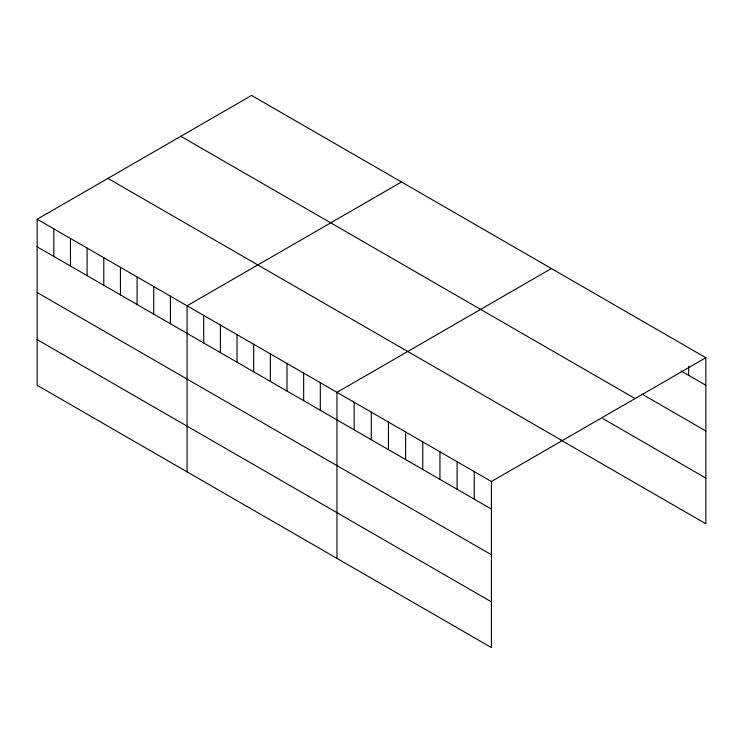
<?xml version="1.0" encoding="UTF-8"?>
<svg xmlns="http://www.w3.org/2000/svg" width="743" height="743" viewBox="0 0 743 743"><rect width="100%" height="100%" fill="white"/><g stroke="black" fill="none" stroke-linecap="round" stroke-linejoin="round"><path stroke-width="1.11" d="M37.15 219.241L491.42 481.51L491.42 647.562L37.15 385.292L37.15 219.241L251.58 95.438L705.85 357.708L705.85 523.759L560.928 440.088M401.489 181.989L187.06 305.791L187.06 471.842M551.399 268.539L336.969 392.341L336.969 558.383M491.42 481.51L705.85 357.708M681.062 370.971L705.85 385.283M641.971 394.096L705.85 430.977M180.818 136.294L635.089 398.564M602.879 418.615L705.85 478.065M107.911 178.385L562.182 440.655M37.15 246.806L491.42 509.076M37.15 292.51L491.42 554.78M37.15 339.588L491.42 601.858M688.687 366.178L688.687 375.373M474.257 471.601L474.257 499.166M457.103 461.691L457.103 489.265M439.94 451.79L439.94 479.356M422.776 441.881L422.776 469.446M405.613 431.971L405.613 459.536M388.45 422.061L388.45 449.626M371.296 412.151L371.296 439.726M354.132 402.251L354.132 429.816M320.317 382.719L320.317 410.294M303.655 373.107L303.655 400.672M287.002 363.485L287.002 391.059M270.341 353.872L270.341 381.438M253.688 344.26L253.688 371.825M237.026 334.638L237.026 362.203M220.374 325.025L220.374 352.591M203.712 315.404L203.712 342.978M170.407 296.169L170.407 323.744M153.745 286.557L153.745 314.122M137.093 276.944L137.093 304.509M120.431 267.322L120.431 294.887M103.779 257.71L103.779 285.275M87.117 248.088L87.117 275.653M70.464 238.475L70.464 266.04M53.802 228.853L53.802 256.428"/></g></svg>
